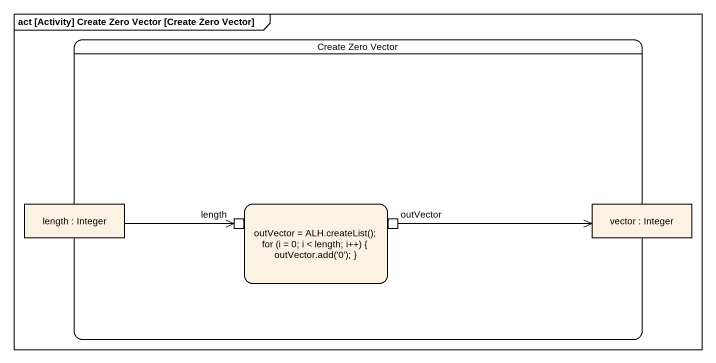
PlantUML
@startuml
mainframe act [Activity] Create Zero Vector [Create Zero Vector]
hide empty description
state "Create Zero Vector" as Create_Zero_Vector {
  state "length : Integer" as length <<object>>
  state "outVector = ALH.createList(); for (i = 0; i < length; i++) { outVector.add('0'); }" as outVector_ALH_createList {
    state "length" as length_2 <<inputPin>>
    state outVector <<outputPin>>
  }
  state "vector : Integer" as vector <<object>>
}
length -right-> length_2
outVector -right-> vector
@enduml
